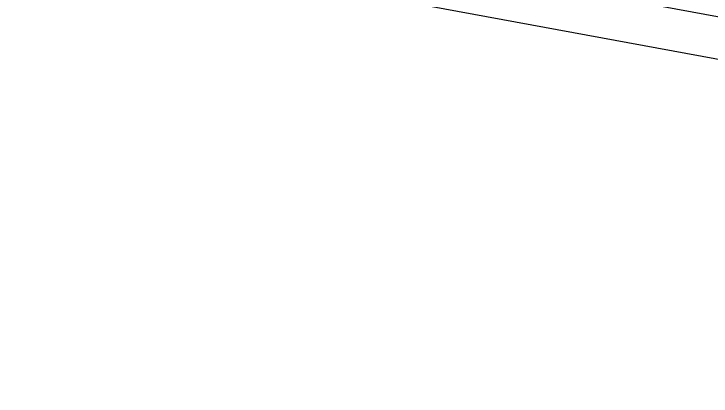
# Model space of a CAD drawing. Header units: millimetres. Extents: x 229784 to 231786, y 726884 to 727329.
# Drawn here: x 231119.5 to 231304.4, y 726884.1 to 726985.6 of the extents above; entities that cross this region are included whole.
import ezdxf

# ---------------------------------------------------------------- set-up
doc = ezdxf.new("R2010")
doc.units = ezdxf.units.MM
for name, pattern in [('2480-axa-500-15.11.16$0$CENTER', [2, 1.25, -0.25, 0.25, -0.25]), ('2480-GEOMET-12.8.14$0$D1-3', [6, 3, -3]), ('DESPLANW500-12.8.14$0$CENTER', [2, 1.25, -0.25, 0.25, -0.25])]:
    doc.linetypes.add(name, pattern=pattern)
for name, color, linetype in [('2480-axa-500-15.11.16$0$IDAN_AXIS', 7, 'Continuous'), ('AOI', 7, 'Continuous'), ('DESPLANW500-12.8.14$0$IDAN_AXIS', 8, 'DESPLANW500-12.8.14$0$CENTER'), ('M1200', 2, 'Continuous')]:
    doc.layers.add(name, color=color, linetype=linetype)
doc.layers.add('2480-GEOMET-12.8.14$0$EVENSOFA_15', color=13, linetype='Continuous', lineweight=30)
doc.layers.add('2480-GEOMET-12.8.14$0$ZEVA', color=7, linetype='Continuous', true_color=0x919191)

msp = doc.modelspace()

# ---------------------------------------------------------------- linework, layer by layer
at = {"layer": '2480-axa-500-15.11.16$0$IDAN_AXIS', "linetype": '2480-axa-500-15.11.16$0$CENTER'}
msp.add_lwpolyline([(229872.068, 726960.387, -0.0714772), (229947.042, 727060.962), (229947.732, 727061.655, -0.2981028), (230708.48, 727222.267), (231119.383, 727062.249, 0.1113742), (231641.537, 726983.585), (231643.691, 726983.741, -0.0841984), (231668.658, 726981.345), (231692.584, 726974.885)], format="xyb", dxfattribs=at)
at = {"layer": '2480-GEOMET-12.8.14$0$EVENSOFA_15', "color": 251, "true_color": 0x696969, "const_width": 0.1}
for points in [[(231075.735, 727081.313), (231120.21, 727064.073, 0.1097918), (231634.021, 726985.023)], [(231640.194, 726983.446, -0.1110754), (231119.484, 727062.21), (231079.036, 727078.485)]]:
    msp.add_lwpolyline(points, format="xyb", dxfattribs=at)
at = {"layer": '2480-GEOMET-12.8.14$0$ZEVA', "linetype": '2480-GEOMET-12.8.14$0$D1-3'}
msp.add_arc((231554.946, 728180.411), 1198.75, 248.722549, 274.135857, dxfattribs=at)
at = {"layer": 'AOI'}
msp.add_lwpolyline([(230532.007, 727329.274), (230658.696, 727290.108), (230802.114, 727247.106), (231039.345, 727142.884), (231187.789, 727083.162), (231342.516, 727043.51), (231491.156, 727020.263), (231588.248, 727014.063), (231687.276, 727034.423), (231786.298, 727045.123), (231769.993, 726916.053), (231752.419, 726884.119), (231607.31, 726915.542), (231478.376, 726941.771), (231215.045, 726990.403), (230932.547, 727078.765), (230673.609, 727191.902), (230570.46, 727223.288), (230463.919, 727225.53)], dxfattribs=at)
at = {"layer": 'DESPLANW500-12.8.14$0$IDAN_AXIS', "linetype": 'DESPLANW500-12.8.14$0$CENTER'}
msp.add_lwpolyline([(229872.068, 726960.387, -0.0714772), (229947.042, 727060.962), (229947.732, 727061.655, -0.2981028), (230708.48, 727222.267), (231119.383, 727062.249, 0.1113742), (231641.537, 726983.585), (231643.691, 726983.741, -0.0841984), (231668.658, 726981.345), (231692.584, 726974.885)], format="xyb", dxfattribs=at)
at = {"layer": 'M1200'}
msp.add_lwpolyline([(230530.709, 727318.067), (230655.466, 727279.498), (230798.277, 727236.678), (231035.044, 727132.66), (231184.328, 727072.601), (231340.277, 727032.635), (231489.943, 727009.227), (231589.025, 727002.901), (231688.992, 727023.454), (231773.536, 727032.589), (231759.255, 726919.545), (231746.688, 726896.708), (231609.59, 726926.396), (231480.489, 726952.659), (231217.717, 727001.188), (230936.434, 727089.169), (230677.456, 727202.324), (230572.224, 727234.344), (230463.688, 727236.628)], dxfattribs=at)

doc.saveas('drawing.dxf')
